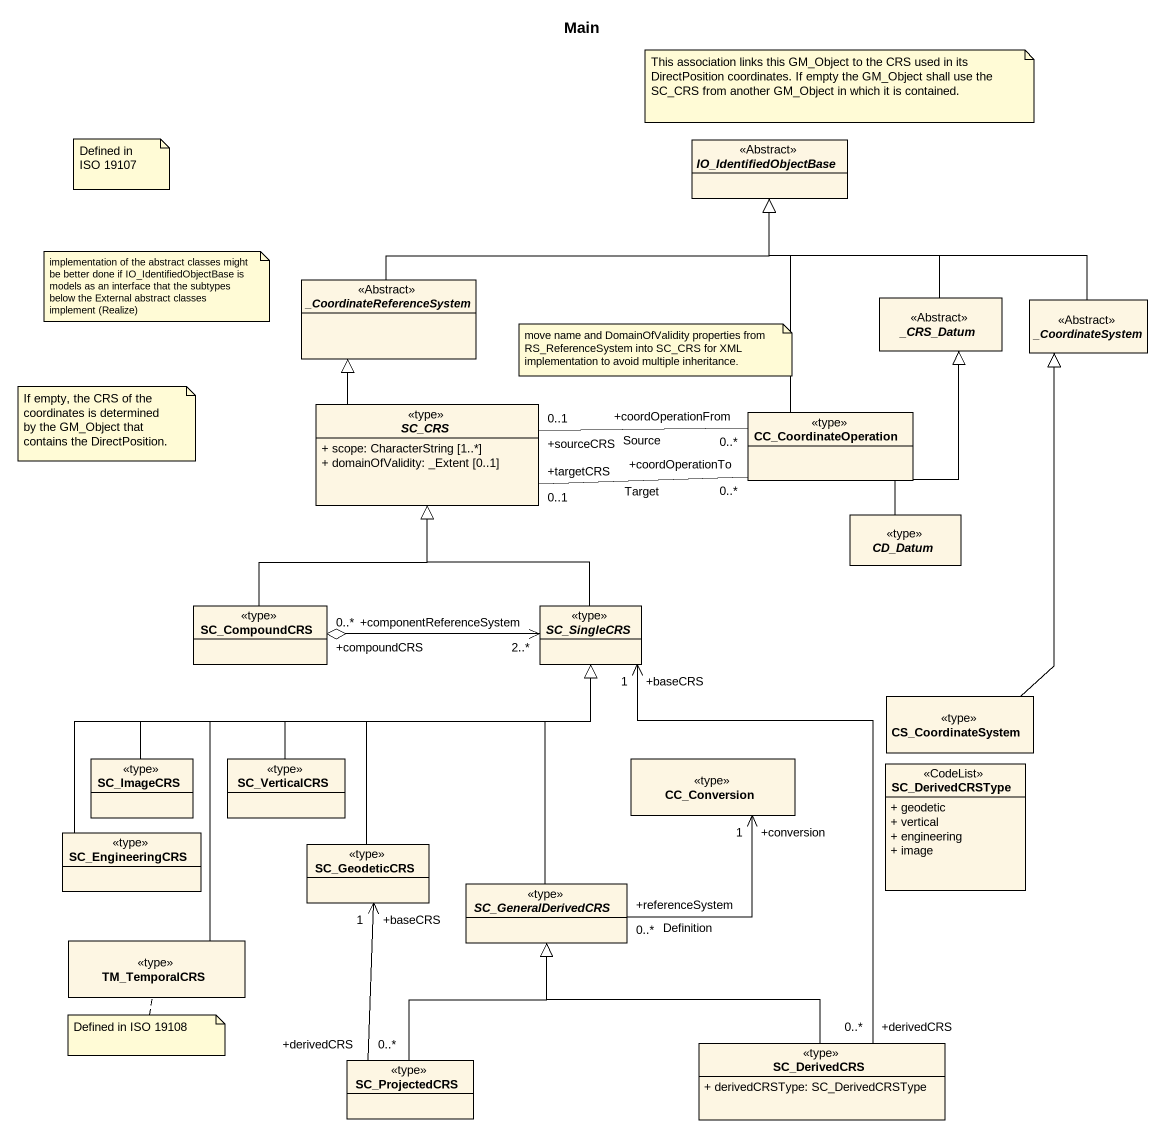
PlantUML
@startuml
title Main
hide circle
hide empty members
skinparam classAttributeIconSize 0
abstract class IO_IdentifiedObjectBase <<Abstract>>
abstract class "_CoordinateReferenceSystem" as CoordinateReferenceSystem <<Abstract>>
abstract class "_CRS_Datum" as CRS_Datum <<Abstract>>
abstract class "_CoordinateSystem" as CoordinateSystem <<Abstract>>
abstract class SC_CRS <<type>> {
  + scope: CharacterString [1..*]
  + domainOfValidity: _Extent [0..1]
}
class CC_CoordinateOperation <<type>>
abstract class CD_Datum <<type>>
class SC_CompoundCRS <<type>>
abstract class SC_SingleCRS <<type>>
class CS_CoordinateSystem <<type>>
class SC_ImageCRS <<type>>
class SC_VerticalCRS <<type>>
class CC_Conversion <<type>>
class SC_DerivedCRSType <<CodeList>> {
  + geodetic
  + vertical
  + engineering
  + image
}
class SC_EngineeringCRS <<type>>
class SC_GeodeticCRS <<type>>
abstract class SC_GeneralDerivedCRS <<type>>
class TM_TemporalCRS <<type>>
class SC_ProjectedCRS <<type>>
class SC_DerivedCRS <<type>> {
  + derivedCRSType: SC_DerivedCRSType
}
CoordinateReferenceSystem -right-|> IO_IdentifiedObjectBase
CRS_Datum -up-|> IO_IdentifiedObjectBase
CoordinateSystem -left-|> IO_IdentifiedObjectBase
SC_CRS -up-|> CoordinateReferenceSystem
SC_CRS "+targetCRS\n0..1" -right- "+coordOperationTo\n0..*" CC_CoordinateOperation : Target
CC_CoordinateOperation -up-|> IO_IdentifiedObjectBase
CC_CoordinateOperation "+coordOperationFrom\n0..*" -left- "+sourceCRS\n0..1" SC_CRS : Source
CD_Datum -up-|> CRS_Datum
SC_CompoundCRS -up-|> SC_CRS
SC_SingleCRS -up-|> SC_CRS
SC_SingleCRS "+componentReferenceSystem\n2..*" <-left-o "+compoundCRS\n0..*" SC_CompoundCRS
SC_SingleCRS "+baseCRS\n1" <-- "+derivedCRS\n0..*" SC_DerivedCRS
CS_CoordinateSystem -up-|> CoordinateSystem
SC_ImageCRS -right-|> SC_SingleCRS
SC_VerticalCRS -right-|> SC_SingleCRS
SC_EngineeringCRS -right-|> SC_SingleCRS
SC_GeodeticCRS -up-|> SC_SingleCRS
SC_GeneralDerivedCRS -up-|> SC_SingleCRS
SC_GeneralDerivedCRS "+referenceSystem\n0..*" -up-> "+conversion\n1" CC_Conversion : Definition
TM_TemporalCRS -up-|> SC_SingleCRS
SC_ProjectedCRS "+derivedCRS\n0..*" -up-> "+baseCRS\n1" SC_GeodeticCRS
SC_ProjectedCRS -up-|> SC_GeneralDerivedCRS
SC_DerivedCRS -up-|> SC_GeneralDerivedCRS
note as N1
  This association links this GM_Object to the CRS used in its DirectPosition coordinates. If empty the GM_Object shall use the SC_CRS from another GM_Object in which it is contained.
end note
note as N2
  Defined in
  ISO 19107
end note
note as N3
  implementation of the abstract classes might be better done if IO_IdentifiedObjectBase is models as an interface that the subtypes below the External abstract classes implement (Realize)
end note
note as N4
  move name and DomainOfValidity properties from RS_ReferenceSystem into SC_CRS for XML implementation to avoid multiple inheritance.
end note
note as N5
  If empty, the CRS of the coordinates is determined by the GM_Object that contains the DirectPosition.
end note
note bottom of TM_TemporalCRS : Defined in ISO 19108
@enduml
